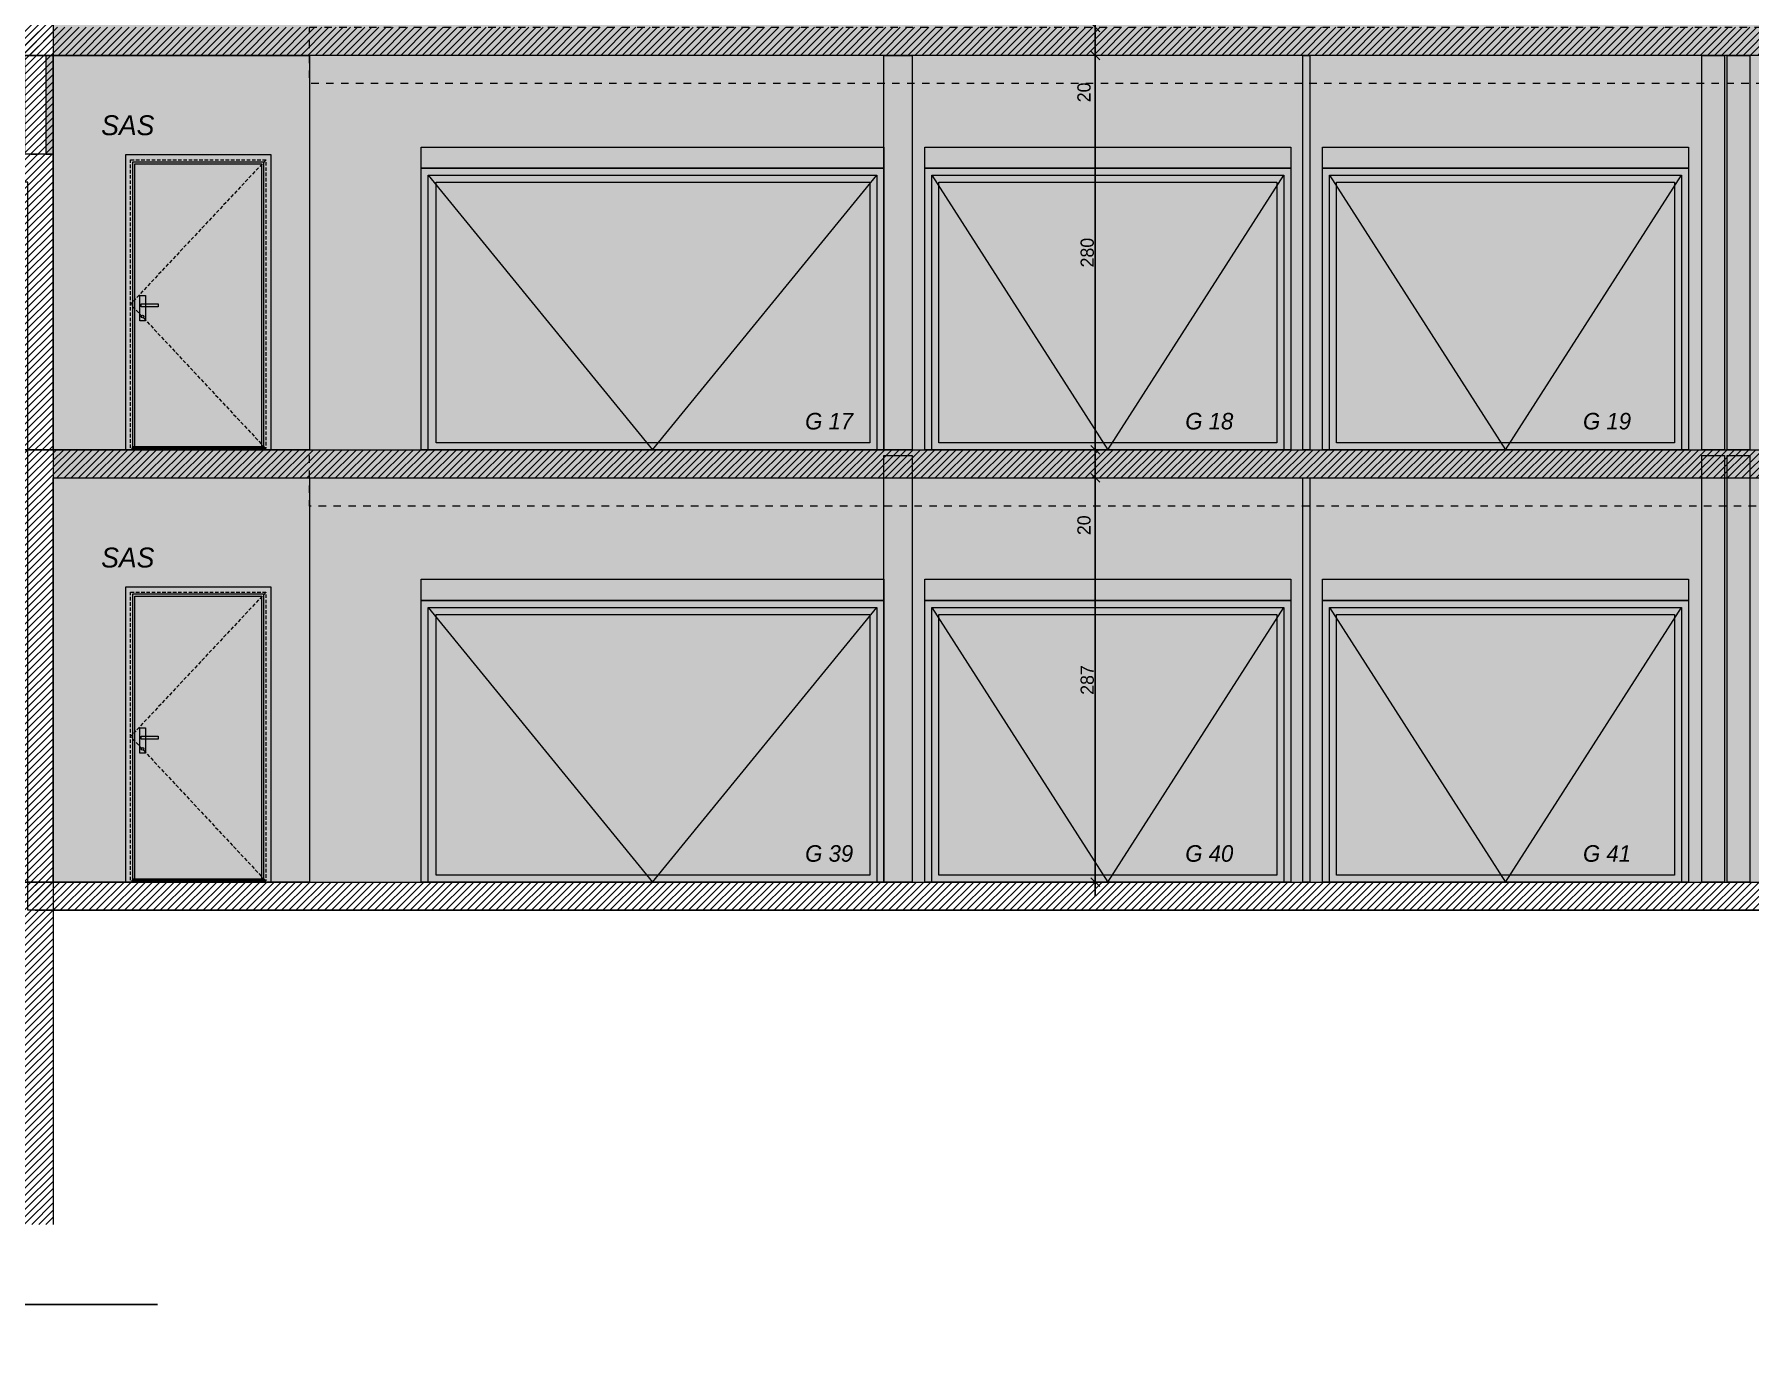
# Model space of a CAD drawing. Header units: centimetres. Extents: x -6341 to 23117, y -10090 to 8065.
# Drawn here: x 5008 to 6226, y -6912 to -5985 of the extents above; entities that cross this region are included whole.
import ezdxf

# ---------------------------------------------------------------- set-up
doc = ezdxf.new("R2010")
doc.units = ezdxf.units.CM
doc.header["$LTSCALE"] = 12.7
doc.header["$PDMODE"] = 1
doc.header["$PDSIZE"] = -2
doc.linetypes.add('Style de ligne -14', pattern=[0.295276, 0.19685, -0.098425])
doc.linetypes.add('VW-01', pattern=[0.83312, 0.41656, -0.41656])
doc.layers.get('0').update_dxf_attribs({"lineweight": 5})
for name, color, linetype, lineweight in [('B Général', 7, 'Continuous', 5), ('C ANNOTATIONS-cotation', 7, 'Continuous', 5), ('C ANNOTATIONS-texte', 7, 'Continuous', 5)]:
    doc.layers.add(name, color=color, linetype=linetype, lineweight=lineweight)
doc.styles.add('Arial', font='arial.ttf')
doc.styles.add('Eurostile', font='')
doc.styles.add('Eurostile (italic)', font='')
doc.styles.get('Eurostile').set_extended_font_data('Eurostile')
doc.styles.get('Eurostile (italic)').set_extended_font_data('Eurostile', italic=True)
doc.dimstyles.new('100é', dxfattribs={"dimtxt": 30.30306, "dimasz": 6.232178, "dimexe": 0, "dimexo": 25, "dimgap": 1, "dimtad": 1, "dimdec": 1, "dimtxsty": 'Arial', "dimblk": 'VW_SLASH', "dimblk1": 'VW_SLASH', "dimblk2": 'VW_SLASH', "dimcen": 0, "dimdle": 10, "dimse1": 1, "dimse2": 1, "dimazin": 0, "dimtfac": 1, "dimtdec": 1, "dimtix": 1, "dimtmove": 0, "dimatfit": 0, "dimldrblk": 'VW_FILLEDARROW', "dimfxl": 1, "dimfrac": 2, "dimtolj": 1, "dimarcsym": 0})
pattern_1 = [(45, (0, 0), (2.4253472, -2.6458333), [])]

# ---------------------------------------------------------------- blocks, each defined once
blk = doc.blocks.new('Porte basculante_élévation')
at = {"layer": 'B Général', "linetype": 'Continuous', "flags": 128}
for points in [[(-130, 107.5), (130, 107.5), (130, 92.5), (-130, 92.5)], [(-130, 92.5), (130, 92.5), (130, -107.5), (-130, -107.5)], [(-125, 87.5), (125, 87.5), (125, -107.5), (-125, -107.5)], [(-120, 82.5), (120, 82.5), (120, -102.5), (-120, -102.5)]]:
    blk.add_lwpolyline(points, close=True, dxfattribs=at)
blk.add_lwpolyline([(-125, 87.5), (0, -107.5), (125, 87.5)], dxfattribs=at)
blk = doc.blocks.new('Groupe-262-1')
at = {"layer": 'B Général', "linetype": 'Continuous', "flags": 128}
for points in [[(5282.3, -6065.4), (5611, -6065.4), (5611, -6080.4), (5282.3, -6080.4)], [(5282.3, -6080.4), (5611, -6080.4), (5611, -6280.4), (5282.3, -6280.4)], [(5287.3, -6085.4), (5606, -6085.4), (5606, -6280.4), (5287.3, -6280.4)], [(5293, -6090.4), (5601, -6090.4), (5601, -6275.4), (5293, -6275.4)]]:
    blk.add_lwpolyline(points, close=True, dxfattribs=at)
blk.add_lwpolyline([(5287.3, -6085.4), (5446.7, -6280.4), (5606, -6085.4)], dxfattribs=at)
blk = doc.blocks.new('Groupe-264-1')
at = {"layer": 'B Général', "color": 7, "linetype": 'Continuous', "lineweight": 5, "flags": 128}
blk.add_lwpolyline([(5908.5, -6000.4), (5913.5, -6000.4), (5913.5, -6280.4), (5908.5, -6280.4)], close=True, dxfattribs=at)
at = {"layer": 'B Général', "color": 7}
for name, p in [('Groupe-262-1', (0, 0)), ('Porte basculante_élévation', (5770, -6172.9)), ('Porte basculante_élévation', (6052.5, -6172.9))]:
    blk.add_blockref(name, p, dxfattribs=at)
at = {"layer": 'C ANNOTATIONS-texte', "color": 7, "char_height": 11.77, "attachment_point": 1, "line_spacing_factor": 0.894142, "style": 'Eurostile (italic)'}
for s, insert in [('G 17', (5555, -6254.2)), ('G 18', (5825, -6254.2)), ('G 19', (6107.5, -6254.2))]:
    blk.add_mtext(s, dxfattribs=dict(at, insert=insert))
blk = doc.blocks.new('Groupe-265-1')
at = {"layer": 'B Général', "linetype": 'Continuous', "flags": 128}
for points in [[(5282.3, -6372.4), (5611, -6372.4), (5611, -6387.4), (5282.3, -6387.4)], [(5282.3, -6387.4), (5611, -6387.4), (5611, -6587.4), (5282.3, -6587.4)], [(5287.3, -6392.4), (5606, -6392.4), (5606, -6587.4), (5287.3, -6587.4)], [(5293, -6397.4), (5601, -6397.4), (5601, -6582.4), (5293, -6582.4)]]:
    blk.add_lwpolyline(points, close=True, dxfattribs=at)
blk.add_lwpolyline([(5287.3, -6392.4), (5446.7, -6587.4), (5606, -6392.4)], dxfattribs=at)
blk = doc.blocks.new('Groupe-269-1')
at = {"layer": 'B Général', "color": 7, "linetype": 'Continuous', "lineweight": 5, "flags": 128}
blk.add_lwpolyline([(5908.5, -6300.4), (5913.5, -6300.4), (5913.5, -6587.4), (5908.5, -6587.4)], close=True, dxfattribs=at)
at = {"layer": 'B Général', "color": 7}
for name, p in [('Groupe-265-1', (0, 0)), ('Porte basculante_élévation', (5770, -6479.9)), ('Porte basculante_élévation', (6052.5, -6479.9))]:
    blk.add_blockref(name, p, dxfattribs=at)
at = {"layer": 'C ANNOTATIONS-texte', "color": 7, "char_height": 11.77, "attachment_point": 1, "line_spacing_factor": 0.894142, "style": 'Eurostile (italic)'}
for s, insert in [('G 39', (5555, -6561.2)), ('G 40', (5825, -6561.2)), ('G 41', (6107.5, -6561.2))]:
    blk.add_mtext(s, dxfattribs=dict(at, insert=insert))
blk = doc.blocks.new('PP 93.204_PF 1_2h_Elevation')
at = {"layer": 'B Général', "color": 7, "linetype": 'Continuous', "lineweight": 13, "flags": 128}
for points in [[(-51.5, 104.8), (51.5, 104.8), (51.5, -104.8), (-51.5, -104.8)], [(-45, 98.2), (45, 98.2), (45, -102.8), (-45, -102.8)]]:
    blk.add_lwpolyline(points, close=True, dxfattribs=at)
at = {"layer": 'B Général', "linetype": 'Style de ligne -14', "lineweight": 5, "flags": 128}
blk.add_lwpolyline([(-48, 101), (48, 101), (48, -104), (-48, -104)], close=True, dxfattribs=at)
blk.add_lwpolyline([(48, 101), (-48, -1.4), (48, -104)], dxfattribs=at)
at = {"layer": 'B Général', "color": 7, "linetype": 'Continuous', "lineweight": 5, "flags": 128}
for points in [[(-46.5, 99.8), (46.5, 99.8), (46.5, -102.8), (-46.5, -102.8)], [(-46.5, -102.8), (46.5, -102.8), (46.5, -104), (-46.5, -104)]]:
    blk.add_lwpolyline(points, close=True, dxfattribs=at)
at = {"layer": 'B Général', "flags": 128}
for points in [[(-41.5, 4.8), (-37.5, 4.8), (-37.5, -13.2), (-41.5, -13.2)], [(-40.5, -1.2), (-28.5, -1.2), (-28.5, -3.2), (-40.5, -3.2)]]:
    blk.add_lwpolyline(points, close=True, dxfattribs=at)
at = {"layer": 'B Général'}
blk.add_circle((-39.5, -10.2), 1, dxfattribs=at)
blk = doc.blocks.new('VW_SLASH')
at = {"color": 0, "linetype": 'ByBlock', "lineweight": -2}
blk.add_line((1.6, 0), (-1, 0), dxfattribs=at)
at = {"color": 0, "linetype": 'VW-01', "lineweight": 20, "flags": 128}
blk.add_lwpolyline([(0.5, 0.5), (-0.5, -0.5)], dxfattribs=at)
blk = doc.blocks.new('*D1170')
at = {"layer": 'C ANNOTATIONS-cotation', "color": 0, "linetype": 'Continuous', "lineweight": -2, "transparency": 16777216}
for p, q in [((3151, -5980.4), (3006, -5980.4)), ((3006, -6274.1), (3006, -5986.6)), ((5100, -6280.4), (3006, -6280.4))]:
    blk.add_line(p, q, dxfattribs=at)
at = {"layer": 'Defpoints', "color": 0, "transparency": 16777216}
for p in [(3006, -5980.4), (3176, -5980.4), (5125, -6280.4)]:
    blk.add_point(p, dxfattribs=at)
at = {"layer": 'C ANNOTATIONS-cotation', "color": 0, "lineweight": -2, "transparency": 16777216, "xscale": 6.232177734375, "yscale": 6.232177734375, "zscale": 6.232177734375}
for p, rotation in [((3006, -5980.4), 90), ((3006, -6280.4), 270)]:
    blk.add_blockref('VW_SLASH', p, dxfattribs=dict(at, rotation=rotation))
at = {"layer": 'C ANNOTATIONS-cotation', "color": 0, "lineweight": 5, "transparency": 16777216, "insert": (3001.2, -6130.4), "char_height": 9.41, "attachment_point": 5, "rotation": 90, "style": 'Eurostile'}
blk.add_mtext('\\A1;300', dxfattribs=at)
blk = doc.blocks.new('VW_FILLEDARROW')
at = {"linetype": 'Continuous', "lineweight": 0}
blk.add_hatch(color=0, dxfattribs=at).paths.add_polyline_path([(-1.6, 0.43), (0, 0), (-1.6, -0.43)])
at = {"color": 0, "linetype": 'VW-01', "lineweight": 5, "flags": 128}
blk.add_lwpolyline([(-1.6, 0.43), (0, 0), (-1.6, -0.43)], close=True, dxfattribs=at)
blk = doc.blocks.new('*D1171')
at = {"layer": 'C ANNOTATIONS-cotation', "color": 0, "linetype": 'Continuous', "lineweight": -2, "transparency": 16777216}
for p, q in [((5100, -6280.4), (3006, -6280.4)), ((3006, -6581.1), (3006, -6286.6)), ((5060, -6587.4), (3006, -6587.4))]:
    blk.add_line(p, q, dxfattribs=at)
at = {"layer": 'Defpoints', "color": 0, "transparency": 16777216}
for p in [(3006, -6280.4), (5125, -6280.4), (5085, -6587.4)]:
    blk.add_point(p, dxfattribs=at)
at = {"layer": 'C ANNOTATIONS-cotation', "color": 0, "lineweight": -2, "transparency": 16777216, "xscale": 6.232177734375, "yscale": 6.232177734375, "zscale": 6.232177734375}
for p, rotation in [((3006, -6280.4), 90), ((3006, -6587.4), 270)]:
    blk.add_blockref('VW_SLASH', p, dxfattribs=dict(at, rotation=rotation))
at = {"layer": 'C ANNOTATIONS-cotation', "color": 0, "lineweight": 5, "transparency": 16777216, "insert": (3001.2, -6433.9), "char_height": 9.41, "attachment_point": 5, "rotation": 90, "style": 'Eurostile'}
blk.add_mtext('\\A1;307', dxfattribs=at)
blk = doc.blocks.new('*D1172')
at = {"layer": 'C ANNOTATIONS-cotation', "color": 0, "linetype": 'Continuous', "lineweight": -2, "transparency": 16777216}
for p, q in [((5060, -6587.4), (3006, -6587.4)), ((3006, -6881.1), (3006, -6593.6)), ((5095, -6887.4), (3006, -6887.4))]:
    blk.add_line(p, q, dxfattribs=at)
at = {"layer": 'Defpoints', "color": 0, "transparency": 16777216}
for p in [(3006, -6587.4), (5085, -6587.4), (5120, -6887.4)]:
    blk.add_point(p, dxfattribs=at)
at = {"layer": 'C ANNOTATIONS-cotation', "color": 0, "lineweight": -2, "transparency": 16777216, "xscale": 6.232177734375, "yscale": 6.232177734375, "zscale": 6.232177734375}
for p, rotation in [((3006, -6587.4), 90), ((3006, -6887.4), 270)]:
    blk.add_blockref('VW_SLASH', p, dxfattribs=dict(at, rotation=rotation))
at = {"layer": 'C ANNOTATIONS-cotation', "color": 0, "lineweight": 5, "transparency": 16777216, "insert": (3001.2, -6737.4), "char_height": 9.41, "attachment_point": 5, "rotation": 90, "style": 'Eurostile'}
blk.add_mtext('\\A1;300', dxfattribs=at)
blk = doc.blocks.new('*D1328')
at = {"layer": 'C ANNOTATIONS-cotation', "color": 0, "linetype": 'Continuous', "lineweight": -2, "transparency": 16777216}
blk.add_line((5761.1, -5974.1), (5761.1, -5733.6), dxfattribs=at)
at = {"layer": 'Defpoints', "color": 0, "transparency": 16777216}
for p in [(5761.1, -5727.4), (5789.6, -5727.4), (5761.7, -5980.4)]:
    blk.add_point(p, dxfattribs=at)
at = {"layer": 'C ANNOTATIONS-cotation', "color": 0, "lineweight": -2, "transparency": 16777216, "xscale": 6.232177734375, "yscale": 6.232177734375, "zscale": 6.232177734375}
for p, rotation in [((5761.1, -5727.4), 90), ((5761.1, -5980.4), 270)]:
    blk.add_blockref('VW_SLASH', p, dxfattribs=dict(at, rotation=rotation))
at = {"layer": 'C ANNOTATIONS-cotation', "color": 0, "lineweight": 5, "transparency": 16777216, "insert": (5755.4, -5853.9), "char_height": 9.41, "attachment_point": 5, "rotation": 90, "style": 'Eurostile'}
blk.add_mtext('\\A1;253', dxfattribs=at)
blk = doc.blocks.new('*D1329')
at = {"layer": 'C ANNOTATIONS-cotation', "color": 0, "linetype": 'Continuous', "lineweight": -2, "transparency": 16777216}
blk.add_line((5761.1, -5994.1), (5761.1, -5986.6), dxfattribs=at)
at = {"layer": 'Defpoints', "color": 0, "transparency": 16777216}
for p in [(5761.1, -5980.4), (5761.7, -5980.4), (5827.4, -6000.4)]:
    blk.add_point(p, dxfattribs=at)
at = {"layer": 'C ANNOTATIONS-cotation', "color": 0, "lineweight": -2, "transparency": 16777216, "xscale": 6.232177734375, "yscale": 6.232177734375, "zscale": 6.232177734375}
for p, rotation in [((5761.1, -5980.4), 90), ((5761.1, -6000.4), 270)]:
    blk.add_blockref('VW_SLASH', p, dxfattribs=dict(at, rotation=rotation))
at = {"layer": 'C ANNOTATIONS-cotation', "color": 0, "lineweight": 5, "transparency": 16777216, "insert": (5753.1, -6026.6), "char_height": 9.41, "attachment_point": 5, "rotation": 90, "style": 'Eurostile'}
blk.add_mtext('\\A1;20', dxfattribs=at)
blk = doc.blocks.new('*D1330')
at = {"layer": 'C ANNOTATIONS-cotation', "color": 0, "linetype": 'Continuous', "lineweight": -2, "transparency": 16777216}
blk.add_line((5761.1, -6274.1), (5761.1, -6006.6), dxfattribs=at)
at = {"layer": 'Defpoints', "color": 0, "transparency": 16777216}
for p in [(5761.1, -6000.4), (5827.4, -6000.4), (5762.2, -6280.4)]:
    blk.add_point(p, dxfattribs=at)
at = {"layer": 'C ANNOTATIONS-cotation', "color": 0, "lineweight": -2, "transparency": 16777216, "xscale": 6.232177734375, "yscale": 6.232177734375, "zscale": 6.232177734375}
for p, rotation in [((5761.1, -6000.4), 90), ((5761.1, -6280.4), 270)]:
    blk.add_blockref('VW_SLASH', p, dxfattribs=dict(at, rotation=rotation))
at = {"layer": 'C ANNOTATIONS-cotation', "color": 0, "lineweight": 5, "transparency": 16777216, "insert": (5755.4, -6140.4), "char_height": 9.41, "attachment_point": 5, "rotation": 90, "style": 'Eurostile'}
blk.add_mtext('\\A1;280', dxfattribs=at)
blk = doc.blocks.new('*D1331')
at = {"layer": 'C ANNOTATIONS-cotation', "color": 0, "linetype": 'Continuous', "lineweight": -2, "transparency": 16777216}
blk.add_line((5761.1, -6294.1), (5761.1, -6286.6), dxfattribs=at)
at = {"layer": 'Defpoints', "color": 0, "transparency": 16777216}
for p in [(5761.1, -6280.4), (5762.2, -6280.4), (5759, -6300.4)]:
    blk.add_point(p, dxfattribs=at)
at = {"layer": 'C ANNOTATIONS-cotation', "color": 0, "lineweight": -2, "transparency": 16777216, "xscale": 6.232177734375, "yscale": 6.232177734375, "zscale": 6.232177734375}
for p, rotation in [((5761.1, -6280.4), 90), ((5761.1, -6300.4), 270)]:
    blk.add_blockref('VW_SLASH', p, dxfattribs=dict(at, rotation=rotation))
at = {"layer": 'C ANNOTATIONS-cotation', "color": 0, "lineweight": 5, "transparency": 16777216, "insert": (5753.1, -6334), "char_height": 9.41, "attachment_point": 5, "rotation": 90, "style": 'Eurostile'}
blk.add_mtext('\\A1;20', dxfattribs=at)
blk = doc.blocks.new('*D1332')
at = {"layer": 'C ANNOTATIONS-cotation', "color": 0, "linetype": 'Continuous', "lineweight": -2, "transparency": 16777216}
blk.add_line((5761.1, -6581.1), (5761.1, -6306.6), dxfattribs=at)
at = {"layer": 'Defpoints', "color": 0, "transparency": 16777216}
for p in [(5759, -6300.4), (5761.1, -6300.4), (5729.2, -6587.4)]:
    blk.add_point(p, dxfattribs=at)
at = {"layer": 'C ANNOTATIONS-cotation', "color": 0, "lineweight": -2, "transparency": 16777216, "xscale": 6.232177734375, "yscale": 6.232177734375, "zscale": 6.232177734375}
for p, rotation in [((5761.1, -6300.4), 90), ((5761.1, -6587.4), 270)]:
    blk.add_blockref('VW_SLASH', p, dxfattribs=dict(at, rotation=rotation))
at = {"layer": 'C ANNOTATIONS-cotation', "color": 0, "lineweight": 5, "transparency": 16777216, "insert": (5755.4, -6443.9), "char_height": 9.41, "attachment_point": 5, "rotation": 90, "style": 'Eurostile'}
blk.add_mtext('\\A1;287', dxfattribs=at)

msp = doc.modelspace()

# ---------------------------------------------------------------- hatches: boundary and pattern name
at = {"layer": 'B Général', "linetype": 'Continuous', "lineweight": 5}
h = msp.add_hatch(dxfattribs=at)
h.set_pattern_fill('50_BETON', style=0, pattern_type=2)
h.set_pattern_definition(pattern_1)
h.paths.add_polyline_path([(5020.89, -4778.37), (5000.89, -4778.37), (5000.89, -6830.5), (5020.89, -6830.5)])
at = {"layer": 'B Général', "linetype": 'Continuous', "lineweight": 0, "true_color": 0xbbbbbb}
msp.add_hatch(color=9, dxfattribs=at).paths.add_polyline_path([(8418.48, -6024.37), (8418.48, -6012.44), (7604.48, -6012.44), (7604.48, -5727.37), (5020.97, -5727.37), (5020.97, -6587.37), (7066.16, -6587.37), (7066.81, -6887.37), (11940.45, -6887.37), (11940.45, -6578.37), (11450.34, -6578.37), (11450.34, -6610.37), (11432.34, -6610.37), (11432.34, -6319.37), (9040.48, -6319.37), (9040.48, -6024.37)])
at = {"layer": 'B Général', "linetype": 'Continuous', "lineweight": 5}
h = msp.add_hatch(dxfattribs=at)
h.set_pattern_fill('50_BETON', style=0, pattern_type=2)
h.set_pattern_definition(pattern_1)
h.paths.add_polyline_path([(4834.89, -5980.37), (4814.89, -6000.37), (7621.48, -6000.37), (7621.48, -5980.37)])
h = msp.add_hatch(dxfattribs=at)
h.set_pattern_fill('50_BETON', style=0, pattern_type=2)
h.set_pattern_definition(pattern_1)
h.paths.add_polyline_path([(5020.96, -6280.36), (5020.96, -6300.36), (8406.48, -6300.38), (8406.48, -6280.38)])
h = msp.add_hatch(dxfattribs=at)
h.set_pattern_fill('50_BETON', style=0, pattern_type=2)
h.set_pattern_definition(pattern_1)
h.paths.add_polyline_path([(5008.04, -6587.37), (5008.04, -6607.37), (9810.48, -6607.37), (9810.48, -6587.37)])
at = {"layer": 'C ANNOTATIONS-cotation', "linetype": 'Continuous', "lineweight": 0}
msp.add_hatch(color=255, dxfattribs=at).paths.add_polyline_path([(5015.89, -6000.37), (5020.89, -6000.37), (5020.89, -6070.37), (5015.89, -6070.37)])

# ---------------------------------------------------------------- linework, layer by layer
at = {"layer": 'B Général', "color": 7, "linetype": 'Continuous', "lineweight": 18}
for p, q in [((5020.89, -5710.37), (5020.89, -6830.5)), ((7621.48, -6000.37), (4814.89, -6000.37)), ((5020.96, -6280.36), (8406.48, -6280.38)), ((5020.96, -6300.36), (8406.48, -6300.38)), ((5008.04, -6587.37), (9810.48, -6587.37)), ((5008.04, -6607.37), (9810.48, -6607.37))]:
    msp.add_line(p, q, dxfattribs=at)
at = {"layer": 'B Général', "color": 7, "linetype": 'Continuous', "lineweight": 5}
for p, q in [((5020.89, -5710.37), (5020.89, -6830.5)), ((7621.48, -6000.37), (4814.89, -6000.37)), ((5020.96, -6280.36), (8406.48, -6280.38)), ((5020.96, -6300.36), (8406.48, -6300.38)), ((5008.04, -6587.37), (9810.48, -6587.37)), ((5008.04, -6607.37), (9810.48, -6607.37))]:
    msp.add_line(p, q, dxfattribs=at)
at = {"layer": 'B Général', "color": 7, "linetype": 'Continuous', "lineweight": 5, "flags": 128}
msp.add_lwpolyline([(11940.45, -6912.37), (7066.48, -6912.37), (7066.48, -6607.37), (5002.97, -6607.37), (5002.97, -6090.37), (4730.64, -6090.37), (4730.64, -6000.37), (3244.06, -6000.37), (3244.06, -5090.37), (3244.06, -5063.37), (3219.37, -5063.37), (3219.37, -5044.37), (3010.64, -5044.37), (2555.9, -5037.37), (2277.45, -5048.37), (2277.45, -5035.37), (2185.52, -5035.37), (2185.52, -5030.37), (2154.32, -5030.37), (1449.97, -4758.37)], dxfattribs=at)
at = {"layer": 'B Général', "color": 7, "linetype": 'VW-01', "lineweight": 5, "flags": 128}
for points in [[(5202.96, -5980.37), (7614.48, -5980.37), (7614.48, -6020.37), (5202.96, -6020.37)], [(5202.96, -6280.37), (8426.5, -6280.37), (8426.5, -6320.37), (5202.96, -6320.37)]]:
    msp.add_lwpolyline(points, close=True, dxfattribs=at)
at = {"layer": 'B Général', "color": 7, "linetype": 'Continuous', "lineweight": 5, "flags": 128}
for points in [[(5020.97, -6000.37), (5202.96, -6000.37), (5202.96, -6280.37), (5020.97, -6280.37)], [(5610.96, -6000.36), (5630.96, -6000.36), (5630.96, -6280.37), (5610.96, -6280.37)], [(6191.89, -6000.37), (6207.89, -6000.37), (6207.89, -6280.37), (6191.89, -6280.37)], [(6209.89, -6000.37), (6225.89, -6000.37), (6225.89, -6280.37), (6209.89, -6280.37)], [(5610.96, -6284.37), (5630.96, -6284.37), (5630.96, -6587.37), (5610.96, -6587.37)], [(6191.89, -6284.38), (6207.89, -6284.38), (6207.89, -6587.37), (6191.89, -6587.37)], [(6209.89, -6284.38), (6225.89, -6284.38), (6225.89, -6587.37), (6209.89, -6587.37)], [(5020.97, -6300.36), (5202.96, -6300.36), (5202.96, -6587.37), (5020.97, -6587.37)]]:
    msp.add_lwpolyline(points, close=True, dxfattribs=at)
at = {"layer": 'C ANNOTATIONS-cotation', "color": 7, "linetype": 'VW-01', "lineweight": 5, "flags": 128}
msp.add_lwpolyline([(5020.89, -6000.37), (4814.89, -6000.37), (4814.89, -5880.99), (4750.64, -5903.76), (4750.64, -6070.37), (5020.89, -6070.37)], close=True, dxfattribs=at)
at = {"layer": 'C ANNOTATIONS-cotation', "color": 7, "linetype": 'Continuous', "lineweight": 5, "flags": 128}
for points in [[(5000.89, -6000.37), (5020.97, -6000.37), (5020.97, -6070.37), (5000.89, -6070.37)], [(5015.89, -6000.37), (5020.89, -6000.37), (5020.89, -6070.37), (5015.89, -6070.37)]]:
    msp.add_lwpolyline(points, close=True, dxfattribs=at)

# ---------------------------------------------------------------- block references
at = {"layer": 'B Général', "color": 7}
for name, p in [('Groupe-264-1', (0, 0)), ('PP 93.204_PF 1_2h_Elevation', (5123.9, -6175.61)), ('Groupe-269-1', (0, 0)), ('PP 93.204_PF 1_2h_Elevation', (5123.9, -6482.61))]:
    msp.add_blockref(name, p, dxfattribs=at)

# ---------------------------------------------------------------- texts
at = {"layer": 'C ANNOTATIONS-texte', "color": 7, "char_height": 14.118, "attachment_point": 1, "line_spacing_factor": 0.894142, "style": 'Eurostile (italic)'}
for insert in [(5055, -6042.87), (5055, -6349.87)]:
    msp.add_mtext('SAS', dxfattribs=dict(at, insert=insert))

# ---------------------------------------------------------------- dimensions: what is measured, and where the dimension line sits
at = {"layer": 'C ANNOTATIONS-cotation', "color": 7, "linetype": 'Continuous', "lineweight": 5}
for base, p1, p2, override, picture, middle in [((5761.1, -5727.37), (5761.7, -5980.37), (5789.62, -5727.37), {"dimtxt": 9.412001, "dimdec": 0, "dimpost": '<>', "dimtxsty": 'Eurostile', "dimtmove": 2}, '*D1328', (5755.39, -5853.87)), ((3006, -5980.37), (5125, -6280.37), (3176, -5980.37), {"dimtxt": 9.412001, "dimgap": 0.1, "dimpost": '<>', "dimtxsty": 'Eurostile', "dimse1": 0, "dimse2": 0, "dimtmove": 1}, '*D1170', (3001.19, -6130.37)), ((5761.1, -6000.37), (5762.22, -6280.37), (5827.36, -6000.37), {"dimtxt": 9.412001, "dimdec": 0, "dimpost": '<>', "dimtxsty": 'Eurostile', "dimtmove": 2}, '*D1330', (5755.39, -6140.37)), ((3006, -6280.37), (5085, -6587.37), (5125, -6280.37), {"dimtxt": 9.412001, "dimgap": 0.1, "dimpost": '<>', "dimtxsty": 'Eurostile', "dimse1": 0, "dimse2": 0, "dimtmove": 1}, '*D1171', (3001.19, -6433.87)), ((5761.1, -6300.37), (5729.2, -6587.37), (5759.05, -6300.37), {"dimtxt": 9.412001, "dimdec": 0, "dimpost": '<>', "dimtxsty": 'Eurostile', "dimtmove": 2}, '*D1332', (5755.39, -6443.87)), ((3006, -6587.37), (5120, -6887.37), (5085, -6587.37), {"dimtxt": 9.412001, "dimgap": 0.1, "dimpost": '<>', "dimtxsty": 'Eurostile', "dimse1": 0, "dimse2": 0, "dimtmove": 1}, '*D1172', (3001.19, -6737.37))]:
    dim = msp.add_linear_dim(base=base, p1=p1, p2=p2, angle=270, dimstyle='100é', override=override, dxfattribs=at)
    dim.commit()
    dim.dimension.update_dxf_attribs({"geometry": picture, "text_midpoint": middle})
for base, p1, p2, picture, middle in [((5761.1, -5980.37), (5827.36, -6000.37), (5761.7, -5980.37), '*D1329', (5753.11, -6026.58)), ((5761.1, -6280.37), (5759.05, -6300.37), (5762.22, -6280.37), '*D1331', (5753.11, -6334.02))]:
    dim = msp.add_linear_dim(base=base, p1=p1, p2=p2, angle=270, dimstyle='100é', override={"dimtxt": 9.412001, "dimdec": 0, "dimpost": '<>', "dimtxsty": 'Eurostile', "dimtix": 0, "dimtmove": 2}, dxfattribs=at)
    dim.commit()
    dim.dimension.update_dxf_attribs({"geometry": picture, "text_midpoint": middle, "dimtype": 160})

doc.saveas('drawing.dxf')
